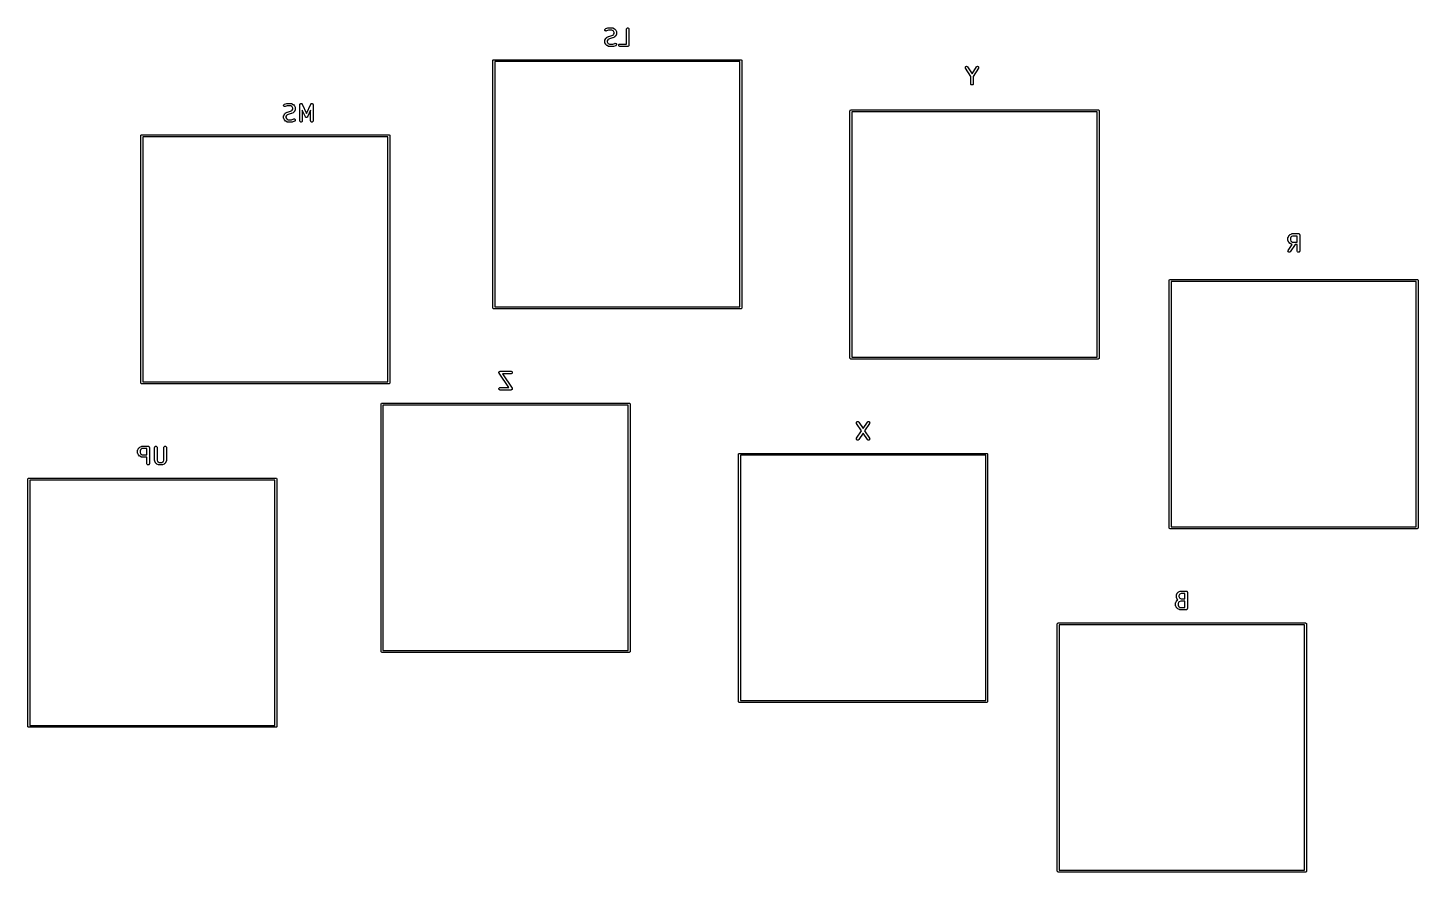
# Model space of a CAD drawing. Extents: x 53 to 260, y -149 to -35.
# Drawn here: x 159.7 to 245.2, y -87 to -35.1 of the extents above; entities that cross this region are included whole.
import ezdxf

# ---------------------------------------------------------------- set-up
doc = ezdxf.new("R2010")
doc.units = 0
doc.layers.add('BLACK', color=7, linetype='CONTINUOUS')

msp = doc.modelspace()

# ---------------------------------------------------------------- linework, layer by layer
at = {"layer": 'BLACK', "linetype": 'CONTINUOUS'}
for p, q in [((195.227185, -35.906042), (195.228626, -35.89141)), ((195.227185, -36.00128), (195.227185, -35.906042)), ((195.227774, -35.248756), (195.229849, -35.219566)), ((195.237028, -35.276519), (195.227774, -35.248756)), ((195.228626, -35.89141), (195.229657, -35.88892)), ((195.229657, -35.88892), (195.229848, -35.886233)), ((195.229848, -35.886233), (195.235103, -35.872501)), ((195.229849, -35.219566), (195.242935, -35.193393)), ((195.235103, -35.872501), (195.282722, -35.777263)), ((195.256202, -35.298626), (195.237028, -35.276519)), ((195.242935, -35.193393), (195.265042, -35.174219)), ((195.282375, -35.311712), (195.256202, -35.298626)), ((195.265042, -35.174219), (195.278468, -35.168225)), ((195.278468, -35.168225), (195.421324, -35.120606)), ((195.311565, -35.313787), (195.282375, -35.311712)), ((195.282722, -35.777263), (195.286686, -35.770963)), ((195.286686, -35.770963), (195.287444, -35.769136)), ((195.287444, -35.769136), (195.289132, -35.767079)), ((195.289132, -35.767079), (195.290554, -35.76482)), ((195.290554, -35.76482), (195.292052, -35.76352)), ((195.292052, -35.76352), (195.296771, -35.757771)), ((195.296771, -35.757771), (195.34439, -35.710152)), ((195.325902, -35.310527), (195.311565, -35.313787)), ((195.457212, -35.266757), (195.325902, -35.310527)), ((195.34439, -35.710152), (195.350139, -35.705433)), ((195.350139, -35.705433), (195.351439, -35.703935)), ((195.351439, -35.703935), (195.353698, -35.702513)), ((195.353698, -35.702513), (195.355755, -35.700825)), ((195.355755, -35.700825), (195.357582, -35.700067)), ((195.357582, -35.700067), (195.363882, -35.696103)), ((195.363882, -35.696103), (195.45912, -35.648484)), ((195.411443, -35.855231), (195.377185, -35.923747)), ((195.44185, -35.824824), (195.411443, -35.855231)), ((195.421324, -35.120606), (195.428579, -35.118956)), ((195.428579, -35.118956), (195.43041, -35.118198)), ((195.43041, -35.118198), (195.433063, -35.117936)), ((195.433063, -35.117936), (195.435661, -35.117346)), ((195.435661, -35.117346), (195.437635, -35.117486)), ((195.437635, -35.117486), (195.445042, -35.116757)), ((195.518837, -35.78633), (195.44185, -35.824824)), ((195.445042, -35.116757), (195.683137, -35.116757)), ((195.665432, -35.266757), (195.457212, -35.266757)), ((195.45912, -35.648484), (195.460189, -35.648074)), ((195.460189, -35.648074), (195.460625, -35.647752)), ((195.460625, -35.647752), (195.466761, -35.645559)), ((195.466761, -35.645559), (195.472851, -35.643229)), ((195.472851, -35.643229), (195.473391, -35.64319)), ((195.473391, -35.64319), (195.474471, -35.642805)), ((195.474471, -35.642805), (195.656961, -35.597182)), ((195.701327, -35.740708), (195.518837, -35.78633)), ((195.656961, -35.597182), (195.733948, -35.558689)), ((195.733948, -35.301015), (195.665432, -35.266757)), ((195.683137, -35.116757), (195.697769, -35.118198)), ((195.697769, -35.118198), (195.700258, -35.119229)), ((195.700258, -35.119229), (195.702946, -35.11942)), ((195.702406, -35.740322), (195.701327, -35.740708)), ((195.702946, -35.740284), (195.702406, -35.740322)), ((195.702946, -35.11942), (195.716678, -35.124675)), ((195.709027, -35.737956), (195.702946, -35.740284)), ((195.715173, -35.735761), (195.709027, -35.737956)), ((195.715608, -35.735438), (195.715173, -35.735761)), ((195.716678, -35.735029), (195.715608, -35.735438)), ((195.716678, -35.124675), (195.811916, -35.172294)), ((195.811916, -35.68741), (195.716678, -35.735029)), ((195.764355, -35.331422), (195.733948, -35.301015)), ((195.733948, -35.558689), (195.764355, -35.528282)), ((195.798613, -35.399938), (195.764355, -35.331422)), ((195.764355, -35.528282), (195.798613, -35.459766)), ((195.798613, -35.459766), (195.798613, -35.399938)), ((195.811916, -35.172294), (195.818215, -35.176258)), ((195.818215, -35.683445), (195.811916, -35.68741)), ((195.818215, -35.176258), (195.820043, -35.177016)), ((195.820043, -35.682688), (195.818215, -35.683445)), ((195.820043, -35.177016), (195.822099, -35.178704)), ((195.822099, -35.680999), (195.820043, -35.682688)), ((195.822099, -35.178704), (195.824359, -35.180126)), ((195.824359, -35.679578), (195.822099, -35.680999)), ((195.824359, -35.180126), (195.825658, -35.181624)), ((195.825658, -35.678079), (195.824359, -35.679578)), ((195.825658, -35.181624), (195.831408, -35.186343)), ((195.831408, -35.673361), (195.825658, -35.678079)), ((195.831408, -35.186343), (195.879027, -35.233962)), ((195.879027, -35.625742), (195.831408, -35.673361)), ((195.879027, -35.233962), (195.883745, -35.239711)), ((195.883745, -35.619992), (195.879027, -35.625742)), ((195.883745, -35.239711), (195.885244, -35.241011)), ((195.885244, -35.618693), (195.883745, -35.619992)), ((195.885244, -35.241011), (195.886665, -35.24327)), ((195.886665, -35.616433), (195.885244, -35.618693)), ((195.886665, -35.24327), (195.888354, -35.245327)), ((195.888354, -35.614377), (195.886665, -35.616433)), ((195.888354, -35.245327), (195.889111, -35.247154)), ((195.889111, -35.612549), (195.888354, -35.614377)), ((195.889111, -35.247154), (195.893076, -35.253454)), ((195.893076, -35.60625), (195.889111, -35.612549)), ((195.893076, -35.253454), (195.940695, -35.348692)), ((195.940695, -35.511012), (195.893076, -35.60625)), ((195.940695, -35.348692), (195.94595, -35.362423)), ((195.94595, -35.497281), (195.940695, -35.511012)), ((195.94595, -35.362423), (195.946141, -35.365112)), ((195.946141, -35.494591), (195.94595, -35.497281)), ((195.946141, -35.365112), (195.947172, -35.367601)), ((195.947172, -35.492103), (195.946141, -35.494591)), ((195.947172, -35.367601), (195.948613, -35.382233)), ((195.948613, -35.477471), (195.947172, -35.492103)), ((195.948613, -35.382233), (195.948613, -35.477471)), ((196.560518, -35.191757), (196.561959, -35.177125)), ((196.560518, -36.116757), (196.560518, -35.191757)), ((196.561959, -35.177125), (196.573158, -35.150089)), ((196.573158, -35.150089), (196.59385, -35.129397)), ((196.59385, -35.129397), (196.620886, -35.118198)), ((196.620886, -35.118198), (196.65015, -35.118198)), ((196.65015, -35.118198), (196.677186, -35.129397)), ((196.677186, -35.129397), (196.697878, -35.150089)), ((196.697878, -35.150089), (196.709077, -35.177125)), ((196.709077, -35.177125), (196.710518, -35.191757)), ((196.710518, -35.191757), (196.710518, -36.191757)), ((195.228626, -36.015912), (195.227185, -36.00128)), ((195.229657, -36.018401), (195.228626, -36.015912)), ((195.229848, -36.021089), (195.229657, -36.018401)), ((195.235103, -36.034821), (195.229848, -36.021089)), ((195.282722, -36.130059), (195.235103, -36.034821)), ((195.286685, -36.136355), (195.282722, -36.130059)), ((195.287443, -36.138185), (195.286685, -36.136355)), ((195.289132, -36.140243), (195.287443, -36.138185)), ((195.290554, -36.142502), (195.289132, -36.140243)), ((195.292052, -36.143801), (195.290554, -36.142502)), ((195.29677, -36.14955), (195.292052, -36.143801)), ((195.344389, -36.19717), (195.29677, -36.14955)), ((195.350138, -36.201888), (195.344389, -36.19717)), ((195.351439, -36.203388), (195.350138, -36.201888)), ((195.353698, -36.20481), (195.351439, -36.203388)), ((195.355755, -36.206498), (195.353698, -36.20481)), ((195.357582, -36.207255), (195.355755, -36.206498)), ((195.363882, -36.21122), (195.357582, -36.207255)), ((195.45912, -36.258839), (195.363882, -36.21122)), ((195.377185, -35.923747), (195.377185, -35.983575)), ((195.377185, -35.983575), (195.411443, -36.052091)), ((195.411443, -36.052091), (195.44185, -36.082499)), ((195.44185, -36.082499), (195.510366, -36.116757)), ((195.472851, -36.264094), (195.45912, -36.258839)), ((195.47554, -36.264285), (195.472851, -36.264094)), ((195.478029, -36.265316), (195.47554, -36.264285)), ((195.492661, -36.266757), (195.478029, -36.265316)), ((195.730756, -36.266757), (195.492661, -36.266757)), ((195.510366, -36.116757), (195.718586, -36.116757)), ((195.718586, -36.116757), (195.849895, -36.072987)), ((195.738161, -36.266027), (195.730756, -36.266757)), ((195.740136, -36.266168), (195.738161, -36.266027)), ((195.742733, -36.265577), (195.740136, -36.266168)), ((195.745388, -36.265316), (195.742733, -36.265577)), ((195.747219, -36.264557), (195.745388, -36.265316)), ((195.754473, -36.262908), (195.747219, -36.264557)), ((195.89733, -36.215289), (195.754473, -36.262908)), ((195.849895, -36.072987), (195.864232, -36.069727)), ((195.864232, -36.069727), (195.893422, -36.071802)), ((195.893422, -36.071802), (195.919596, -36.084888)), ((195.910755, -36.209295), (195.89733, -36.215289)), ((195.932862, -36.190121), (195.910755, -36.209295)), ((195.919596, -36.084888), (195.93877, -36.106996)), ((195.945949, -36.163948), (195.932862, -36.190121)), ((195.93877, -36.106996), (195.948024, -36.134758)), ((195.948024, -36.134758), (195.945949, -36.163948)), ((196.085769, -36.177125), (196.096968, -36.150089)), ((196.085769, -36.206389), (196.085769, -36.177125)), ((196.096968, -36.233425), (196.085769, -36.206389)), ((196.096968, -36.150089), (196.11766, -36.129397)), ((196.11766, -36.254117), (196.096968, -36.233425)), ((196.11766, -36.129397), (196.144696, -36.118198)), ((196.144696, -36.265316), (196.11766, -36.254117)), ((196.144696, -36.118198), (196.159328, -36.116757)), ((196.159328, -36.266757), (196.144696, -36.265316)), ((196.159328, -36.116757), (196.560518, -36.116757)), ((196.635518, -36.266757), (196.159328, -36.266757)), ((196.65015, -36.265316), (196.635518, -36.266757)), ((196.677186, -36.254117), (196.65015, -36.265316)), ((196.697878, -36.233425), (196.677186, -36.254117)), ((196.709077, -36.206389), (196.697878, -36.233425)), ((196.710518, -36.191757), (196.709077, -36.206389)), ((188.332662, -37.136938), (188.337229, -37.113977)), ((188.332662, -52.336938), (188.332662, -37.136938)), ((188.337229, -37.113977), (188.369701, -37.081505)), ((188.369701, -37.081505), (188.392662, -37.076938)), ((188.392662, -37.076938), (203.592662, -37.076938)), ((188.452662, -37.196938), (188.452662, -52.276938)), ((203.532662, -37.196938), (188.452662, -37.196938)), ((203.532662, -52.276938), (203.532662, -37.196938)), ((203.592662, -37.076938), (203.615623, -37.081505)), ((203.615623, -37.081505), (203.648095, -37.113977)), ((203.648095, -37.113977), (203.652662, -37.136938)), ((203.652662, -37.136938), (203.652662, -52.336938)), ((217.396685, -37.553145), (217.403033, -37.524579)), ((217.401752, -37.581967), (217.396685, -37.553145)), ((217.408391, -37.595085), (217.401752, -37.581967)), ((217.403033, -37.524579), (217.41983, -37.500616)), ((217.729999, -38.100469), (217.408391, -37.595085)), ((217.41983, -37.500616), (217.444518, -37.484905)), ((217.444518, -37.484905), (217.47334, -37.479838)), ((217.47334, -37.479838), (217.501906, -37.486186)), ((217.501906, -37.486186), (217.525869, -37.502983)), ((217.525869, -37.502983), (217.534941, -37.514553)), ((217.534941, -37.514553), (217.804998, -37.93893)), ((217.804998, -37.93893), (218.075057, -37.514553)), ((218.201607, -37.595084), (217.879999, -38.100468)), ((218.075057, -37.514553), (218.084129, -37.502982)), ((218.084129, -37.502982), (218.108092, -37.486186)), ((218.108092, -37.486186), (218.136658, -37.479838)), ((218.136658, -37.479838), (218.16548, -37.484904)), ((218.16548, -37.484904), (218.190169, -37.500615)), ((218.190169, -37.500615), (218.206965, -37.524579)), ((218.208247, -37.581966), (218.201607, -37.595084)), ((218.206965, -37.524579), (218.213313, -37.553145)), ((218.213313, -37.553145), (218.208247, -37.581966)), ((217.729999, -38.554819), (217.729999, -38.100469)), ((217.879999, -38.100468), (217.879999, -38.554819)), ((217.73144, -38.569451), (217.729999, -38.554819)), ((217.742639, -38.596487), (217.73144, -38.569451)), ((217.763331, -38.617179), (217.742639, -38.596487)), ((217.790367, -38.628378), (217.763331, -38.617179)), ((217.819631, -38.628378), (217.790367, -38.628378)), ((217.846667, -38.617179), (217.819631, -38.628378)), ((217.867359, -38.596487), (217.846667, -38.617179)), ((217.878558, -38.569451), (217.867359, -38.596487)), ((217.879999, -38.554819), (217.878558, -38.569451)), ((175.471446, -39.897818), (175.473521, -39.868628)), ((175.4807, -39.925581), (175.471446, -39.897818)), ((175.473521, -39.868628), (175.486607, -39.842455)), ((175.499874, -39.947688), (175.4807, -39.925581)), ((175.486607, -39.842455), (175.508714, -39.823281)), ((175.526047, -39.960774), (175.499874, -39.947688)), ((175.508714, -39.823281), (175.52214, -39.817287)), ((175.52214, -39.817287), (175.664996, -39.769668)), ((175.555237, -39.962849), (175.526047, -39.960774)), ((175.569574, -39.959589), (175.555237, -39.962849)), ((175.700884, -39.915819), (175.569574, -39.959589)), ((175.664996, -39.769668), (175.672251, -39.768018)), ((175.672251, -39.768018), (175.674082, -39.76726)), ((175.674082, -39.76726), (175.676735, -39.766998)), ((175.676735, -39.766998), (175.679333, -39.766408)), ((175.679333, -39.766408), (175.681307, -39.766548)), ((175.681307, -39.766548), (175.688714, -39.765819)), ((175.688714, -39.765819), (175.926809, -39.765819)), ((175.909104, -39.915819), (175.700884, -39.915819)), ((175.97762, -39.950077), (175.909104, -39.915819)), ((175.926809, -39.765819), (175.941441, -39.76726)), ((175.941441, -39.76726), (175.94393, -39.768291)), ((175.94393, -39.768291), (175.946618, -39.768482)), ((175.946618, -39.768482), (175.96035, -39.773737)), ((175.96035, -39.773737), (176.055588, -39.821356)), ((176.008027, -39.980484), (175.97762, -39.950077)), ((175.97762, -40.207751), (176.008027, -40.177344)), ((176.042285, -40.049), (176.008027, -39.980484)), ((176.008027, -40.177344), (176.042285, -40.108828)), ((176.042285, -40.108828), (176.042285, -40.049)), ((176.055588, -39.821356), (176.061887, -39.82532)), ((176.061887, -39.82532), (176.063715, -39.826078)), ((176.063715, -39.826078), (176.065771, -39.827766)), ((176.065771, -39.827766), (176.068031, -39.829188)), ((176.068031, -39.829188), (176.06933, -39.830686)), ((176.06933, -39.830686), (176.07508, -39.835405)), ((176.07508, -39.835405), (176.122699, -39.883024)), ((176.122699, -39.883024), (176.127417, -39.888773)), ((176.127417, -39.888773), (176.128916, -39.890073)), ((176.128916, -39.890073), (176.130337, -39.892332)), ((176.130337, -39.892332), (176.132026, -39.894389)), ((176.132026, -39.894389), (176.132783, -39.896216)), ((176.132783, -39.896216), (176.136748, -39.902516)), ((176.136748, -39.902516), (176.184367, -39.997754)), ((176.184367, -40.160074), (176.136748, -40.255312)), ((176.184367, -39.997754), (176.189622, -40.011485)), ((176.189622, -40.146343), (176.184367, -40.160074)), ((176.189622, -40.011485), (176.189813, -40.014174)), ((176.189813, -40.143653), (176.189622, -40.146343)), ((176.189813, -40.014174), (176.190844, -40.016663)), ((176.190844, -40.141165), (176.189813, -40.143653)), ((176.190844, -40.016663), (176.192285, -40.031295)), ((176.192285, -40.126533), (176.190844, -40.141165)), ((176.192285, -40.031295), (176.192285, -40.126533)), ((176.470857, -39.840819), (176.471804, -39.831197)), ((176.470857, -40.840819), (176.470857, -39.840819)), ((176.471727, -39.829431), (176.472071, -39.828482)), ((176.471804, -39.831197), (176.471727, -39.829431)), ((176.472071, -39.828482), (176.472298, -39.826187)), ((176.472298, -39.826187), (176.477279, -39.81416)), ((176.477279, -39.81416), (176.481727, -39.80193)), ((176.481727, -39.80193), (176.482856, -39.800696)), ((176.482856, -39.800696), (176.483497, -39.799151)), ((176.483497, -39.799151), (176.492702, -39.789945)), ((176.492702, -39.789945), (176.501491, -39.780349)), ((176.501491, -39.780349), (176.503006, -39.779641)), ((176.503006, -39.779641), (176.504189, -39.778459)), ((176.504189, -39.778459), (176.51621, -39.773479)), ((176.51621, -39.773479), (176.528009, -39.767973)), ((176.528009, -39.767973), (176.52968, -39.767899)), ((176.52968, -39.767899), (176.531225, -39.76726)), ((176.531225, -39.76726), (176.544244, -39.76726)), ((176.544244, -39.76726), (176.557245, -39.766689)), ((176.557245, -39.766689), (176.558815, -39.76726)), ((176.558815, -39.76726), (176.560489, -39.76726)), ((176.560489, -39.76726), (176.572515, -39.772241)), ((176.572515, -39.772241), (176.584746, -39.776689)), ((176.584746, -39.776689), (176.585979, -39.777818)), ((176.585979, -39.777818), (176.587525, -39.778459)), ((176.587525, -39.778459), (176.59673, -39.787664)), ((176.59673, -39.787664), (176.606327, -39.796453)), ((176.606327, -39.796453), (176.607501, -39.798435)), ((176.607501, -39.798435), (176.608217, -39.799151)), ((176.608217, -39.799151), (176.608895, -39.800787)), ((176.608895, -39.800787), (176.613821, -39.809103)), ((176.613821, -39.809103), (176.879189, -40.37775)), ((176.811226, -40.586821), (176.620857, -40.178886)), ((176.620857, -40.178886), (176.620857, -40.840819)), ((176.879189, -40.37775), (177.144559, -39.809102)), ((177.137523, -40.178886), (176.947154, -40.58682)), ((177.137523, -40.840819), (177.137523, -40.178886)), ((177.144559, -39.809102), (177.149486, -39.800784)), ((177.149486, -39.800784), (177.150163, -39.799151)), ((177.150163, -39.799151), (177.150877, -39.798436)), ((177.150877, -39.798436), (177.152053, -39.796452)), ((177.152053, -39.796452), (177.161656, -39.787657)), ((177.161656, -39.787657), (177.170855, -39.778459)), ((177.170855, -39.778459), (177.1724, -39.777819)), ((177.1724, -39.777819), (177.173634, -39.776689)), ((177.173634, -39.776689), (177.185872, -39.772238)), ((177.185872, -39.772238), (177.197891, -39.76726)), ((177.197891, -39.76726), (177.199562, -39.76726)), ((177.199562, -39.76726), (177.201135, -39.766688)), ((177.201135, -39.766688), (177.214149, -39.76726)), ((177.214149, -39.76726), (177.227155, -39.76726)), ((177.227155, -39.76726), (177.228698, -39.767899)), ((177.228698, -39.767899), (177.230371, -39.767973)), ((177.230371, -39.767973), (177.242178, -39.773482)), ((177.242178, -39.773482), (177.254191, -39.778459)), ((177.254191, -39.778459), (177.255372, -39.77964)), ((177.255372, -39.77964), (177.256889, -39.780348)), ((177.256889, -39.780348), (177.265683, -39.789951)), ((177.265683, -39.789951), (177.274883, -39.799151)), ((177.274883, -39.799151), (177.275523, -39.800696)), ((177.275523, -39.800696), (177.276653, -39.80193)), ((177.276653, -39.80193), (177.2811, -39.81416)), ((177.2811, -39.81416), (177.286082, -39.826187)), ((177.286082, -39.826187), (177.286308, -39.828482)), ((177.286308, -39.828482), (177.286653, -39.829431)), ((177.286653, -39.829431), (177.286575, -39.831197)), ((177.286575, -39.831197), (177.287523, -39.840819)), ((177.287523, -39.840819), (177.287523, -40.840819)), ((210.30555, -40.195903), (210.338022, -40.163431)), ((210.338022, -40.163431), (210.360983, -40.158864)), ((210.360983, -40.158864), (225.560983, -40.158864)), ((225.560983, -40.158864), (225.583944, -40.163431)), ((225.583944, -40.163431), (225.616416, -40.195903)), ((175.470857, -40.555104), (175.472298, -40.540472)), ((175.470857, -40.650342), (175.470857, -40.555104)), ((175.472298, -40.664974), (175.470857, -40.650342)), ((175.472298, -40.540472), (175.473329, -40.537982)), ((175.473329, -40.667463), (175.472298, -40.664974)), ((175.473329, -40.537982), (175.47352, -40.535295)), ((175.47352, -40.670151), (175.473329, -40.667463)), ((175.47352, -40.535295), (175.478775, -40.521563)), ((175.478775, -40.683883), (175.47352, -40.670151)), ((175.478775, -40.521563), (175.526394, -40.426325)), ((175.526394, -40.779121), (175.478775, -40.683883)), ((175.526394, -40.426325), (175.530358, -40.420025)), ((175.530357, -40.785417), (175.526394, -40.779121)), ((175.531115, -40.787247), (175.530357, -40.785417)), ((175.530358, -40.420025), (175.531116, -40.418198)), ((175.532804, -40.789305), (175.531115, -40.787247)), ((175.531116, -40.418198), (175.532804, -40.416141)), ((175.532804, -40.416141), (175.534226, -40.413882)), ((175.534226, -40.791564), (175.532804, -40.789305)), ((175.534226, -40.413882), (175.535724, -40.412582)), ((175.535724, -40.792863), (175.534226, -40.791564)), ((175.535724, -40.412582), (175.540443, -40.406833)), ((175.540442, -40.798612), (175.535724, -40.792863)), ((175.588061, -40.846232), (175.540442, -40.798612)), ((175.540443, -40.406833), (175.588062, -40.359214)), ((175.59381, -40.85095), (175.588061, -40.846232)), ((175.588062, -40.359214), (175.593811, -40.354495)), ((175.595111, -40.85245), (175.59381, -40.85095)), ((175.593811, -40.354495), (175.595111, -40.352997)), ((175.595111, -40.352997), (175.59737, -40.351575)), ((175.59737, -40.853872), (175.595111, -40.85245)), ((175.59737, -40.351575), (175.599427, -40.349887)), ((175.599427, -40.85556), (175.59737, -40.853872)), ((175.599427, -40.349887), (175.601254, -40.349129)), ((175.601254, -40.856317), (175.599427, -40.85556)), ((175.601254, -40.349129), (175.607554, -40.345165)), ((175.607554, -40.860282), (175.601254, -40.856317)), ((175.607554, -40.345165), (175.702792, -40.297546)), ((175.702792, -40.907901), (175.607554, -40.860282)), ((175.655115, -40.504293), (175.620857, -40.572809)), ((175.620857, -40.572809), (175.620857, -40.632637)), ((175.620857, -40.632637), (175.655115, -40.701153)), ((175.685522, -40.473886), (175.655115, -40.504293)), ((175.655115, -40.701153), (175.685522, -40.731561)), ((175.762509, -40.435392), (175.685522, -40.473886)), ((175.685522, -40.731561), (175.754038, -40.765819)), ((175.702792, -40.297546), (175.703861, -40.297136)), ((175.716523, -40.913156), (175.702792, -40.907901)), ((175.703861, -40.297136), (175.704297, -40.296814)), ((175.704297, -40.296814), (175.710433, -40.294621)), ((175.710433, -40.294621), (175.716523, -40.292291)), ((175.716523, -40.292291), (175.717063, -40.292252)), ((175.719212, -40.913347), (175.716523, -40.913156)), ((175.717063, -40.292252), (175.718143, -40.291867)), ((175.718143, -40.291867), (175.900633, -40.246244)), ((175.721701, -40.914378), (175.719212, -40.913347)), ((175.736333, -40.915819), (175.721701, -40.914378)), ((175.974428, -40.915819), (175.736333, -40.915819)), ((175.754038, -40.765819), (175.962258, -40.765819)), ((175.944999, -40.38977), (175.762509, -40.435392)), ((175.900633, -40.246244), (175.97762, -40.207751)), ((175.946078, -40.389384), (175.944999, -40.38977)), ((175.946618, -40.389346), (175.946078, -40.389384)), ((175.952699, -40.387018), (175.946618, -40.389346)), ((175.958845, -40.384823), (175.952699, -40.387018)), ((175.95928, -40.3845), (175.958845, -40.384823)), ((175.96035, -40.384091), (175.95928, -40.3845)), ((176.055588, -40.336472), (175.96035, -40.384091)), ((175.962258, -40.765819), (176.093567, -40.722049)), ((175.981833, -40.915089), (175.974428, -40.915819)), ((175.983808, -40.91523), (175.981833, -40.915089)), ((175.986405, -40.914639), (175.983808, -40.91523)), ((175.98906, -40.914378), (175.986405, -40.914639)), ((175.990891, -40.913619), (175.98906, -40.914378)), ((175.998145, -40.91197), (175.990891, -40.913619)), ((176.141002, -40.864351), (175.998145, -40.91197)), ((176.061887, -40.332507), (176.055588, -40.336472)), ((176.063715, -40.33175), (176.061887, -40.332507)), ((176.065771, -40.330061), (176.063715, -40.33175)), ((176.068031, -40.32864), (176.065771, -40.330061)), ((176.06933, -40.327141), (176.068031, -40.32864)), ((176.07508, -40.322423), (176.06933, -40.327141)), ((176.122699, -40.274804), (176.07508, -40.322423)), ((176.093567, -40.722049), (176.107904, -40.718789)), ((176.107904, -40.718789), (176.137094, -40.720864)), ((176.127417, -40.269054), (176.122699, -40.274804)), ((176.128916, -40.267755), (176.127417, -40.269054)), ((176.130337, -40.265495), (176.128916, -40.267755)), ((176.132026, -40.263439), (176.130337, -40.265495)), ((176.132783, -40.261611), (176.132026, -40.263439)), ((176.136748, -40.255312), (176.132783, -40.261611)), ((176.137094, -40.720864), (176.163268, -40.73395)), ((176.154427, -40.858357), (176.141002, -40.864351)), ((176.176534, -40.839183), (176.154427, -40.858357)), ((176.163268, -40.73395), (176.182442, -40.756058)), ((176.189621, -40.81301), (176.176534, -40.839183)), ((176.182442, -40.756058), (176.191696, -40.78382)), ((176.191696, -40.78382), (176.189621, -40.81301)), ((176.472298, -40.855451), (176.470857, -40.840819)), ((176.483497, -40.882487), (176.472298, -40.855451)), ((176.504189, -40.903179), (176.483497, -40.882487)), ((176.531225, -40.914378), (176.504189, -40.903179)), ((176.560489, -40.914378), (176.531225, -40.914378)), ((176.587525, -40.903179), (176.560489, -40.914378)), ((176.608217, -40.882487), (176.587525, -40.903179)), ((176.619416, -40.855451), (176.608217, -40.882487)), ((176.620857, -40.840819), (176.619416, -40.855451)), ((176.8144, -40.59218), (176.811226, -40.586821)), ((176.81506, -40.593993), (176.8144, -40.59218)), ((176.816234, -40.595275), (176.81506, -40.593993)), ((176.81872, -40.599471), (176.816234, -40.595275)), ((176.827129, -40.607171), (176.81872, -40.599471)), ((176.834824, -40.615574), (176.827129, -40.607171)), ((176.837842, -40.616982), (176.834824, -40.615574)), ((176.840301, -40.619234), (176.837842, -40.616982)), ((176.851013, -40.623129), (176.840301, -40.619234)), ((176.861342, -40.62795), (176.851013, -40.623129)), ((176.86467, -40.628096), (176.861342, -40.62795)), ((176.867802, -40.629235), (176.86467, -40.628096)), ((176.879196, -40.628734), (176.867802, -40.629235)), ((176.890578, -40.629234), (176.879196, -40.628734)), ((176.893706, -40.628096), (176.890578, -40.629234)), ((176.897038, -40.62795), (176.893706, -40.628096)), ((176.907373, -40.623126), (176.897038, -40.62795)), ((176.918079, -40.619234), (176.907373, -40.623126)), ((176.920534, -40.616984), (176.918079, -40.619234)), ((176.923556, -40.615575), (176.920534, -40.616984)), ((176.931257, -40.607164), (176.923556, -40.615575)), ((176.93966, -40.59947), (176.931257, -40.607164)), ((176.942143, -40.595277), (176.93966, -40.59947)), ((176.94332, -40.593993), (176.942143, -40.595277)), ((176.94398, -40.592177), (176.94332, -40.593993)), ((176.947154, -40.58682), (176.94398, -40.592177)), ((177.138964, -40.855451), (177.137523, -40.840819)), ((177.150163, -40.882487), (177.138964, -40.855451)), ((177.170855, -40.903179), (177.150163, -40.882487)), ((177.197891, -40.914378), (177.170855, -40.903179)), ((177.227155, -40.914378), (177.197891, -40.914378)), ((177.254191, -40.903179), (177.227155, -40.914378)), ((177.274883, -40.882487), (177.254191, -40.903179)), ((177.286082, -40.855451), (177.274883, -40.882487)), ((177.287523, -40.840819), (177.286082, -40.855451)), ((210.300983, -40.218864), (210.30555, -40.195903)), ((210.300983, -55.418864), (210.300983, -40.218864)), ((210.420983, -40.278864), (210.420983, -55.358864)), ((225.500983, -40.278864), (210.420983, -40.278864)), ((225.500983, -55.358864), (225.500983, -40.278864)), ((225.616416, -40.195903), (225.620983, -40.218864)), ((225.620983, -40.218864), (225.620983, -55.418864)), ((166.69201, -41.74818), (166.696577, -41.725219)), ((166.69201, -56.94818), (166.69201, -41.74818)), ((166.696577, -41.725219), (166.729049, -41.692747)), ((166.729049, -41.692747), (166.75201, -41.68818)), ((166.75201, -41.68818), (181.95201, -41.68818)), ((166.81201, -41.80818), (166.81201, -56.88818)), ((181.89201, -41.80818), (166.81201, -41.80818)), ((181.89201, -56.88818), (181.89201, -41.80818)), ((181.95201, -41.68818), (181.974971, -41.692747)), ((181.974971, -41.692747), (182.007443, -41.725219)), ((182.007443, -41.725219), (182.01201, -41.74818)), ((182.01201, -41.74818), (182.01201, -56.94818)), ((237.302062, -47.884024), (237.349681, -47.836405)), ((237.349681, -47.836405), (237.35543, -47.831686)), ((237.35543, -47.831686), (237.35673, -47.830188)), ((237.35673, -47.830188), (237.358989, -47.828766)), ((237.358989, -47.828766), (237.361046, -47.827078)), ((237.361046, -47.827078), (237.362873, -47.82632)), ((237.362873, -47.82632), (237.369173, -47.822356)), ((237.369173, -47.822356), (237.464411, -47.774737)), ((237.464411, -47.774737), (237.478142, -47.769482)), ((237.478142, -47.769482), (237.480831, -47.76929)), ((237.480831, -47.76929), (237.48332, -47.76826)), ((237.48332, -47.76826), (237.497952, -47.766819)), ((237.497952, -47.766819), (237.878904, -47.766819)), ((237.878904, -47.766819), (237.893536, -47.76826)), ((237.893536, -47.76826), (237.920572, -47.779459)), ((237.920572, -47.779459), (237.941264, -47.800151)), ((237.941264, -47.800151), (237.952463, -47.827187)), ((237.952463, -47.827187), (237.953904, -47.841819)), ((237.953904, -47.841819), (237.953904, -48.841819)), ((237.232476, -48.032295), (237.233917, -48.017663)), ((237.232476, -48.175152), (237.232476, -48.032295)), ((237.233917, -48.189784), (237.232476, -48.175152)), ((237.233917, -48.017663), (237.234948, -48.015173)), ((237.234948, -48.192273), (237.233917, -48.189784)), ((237.234948, -48.015173), (237.235139, -48.012486)), ((237.235139, -48.194961), (237.234948, -48.192273)), ((237.235139, -48.012486), (237.240394, -47.998754)), ((237.240394, -48.208693), (237.235139, -48.194961)), ((237.240394, -47.998754), (237.288013, -47.903516)), ((237.288013, -48.303931), (237.240394, -48.208693)), ((237.246034, -48.798809), (237.496837, -48.440518)), ((237.288013, -47.903516), (237.291977, -47.897216)), ((237.291977, -48.31023), (237.288013, -48.303931)), ((237.291977, -47.897216), (237.292735, -47.895389)), ((237.292735, -48.312058), (237.291977, -48.31023)), ((237.292735, -47.895389), (237.294423, -47.893332)), ((237.294423, -48.314114), (237.292735, -48.312058)), ((237.294423, -47.893332), (237.295845, -47.891073)), ((237.295845, -48.316374), (237.294423, -48.314114)), ((237.295845, -47.891073), (237.297343, -47.889773)), ((237.297343, -48.317673), (237.295845, -48.316374)), ((237.297343, -47.889773), (237.302062, -47.884024)), ((237.302062, -48.323423), (237.297343, -48.317673)), ((237.349681, -48.371042), (237.302062, -48.323423)), ((237.35543, -48.37576), (237.349681, -48.371042)), ((237.35673, -48.377259), (237.35543, -48.37576)), ((237.358989, -48.37868), (237.35673, -48.377259)), ((237.361046, -48.380369), (237.358989, -48.37868)), ((237.362873, -48.381126), (237.361046, -48.380369)), ((237.369173, -48.385091), (237.362873, -48.381126)), ((237.679858, -48.440628), (237.368918, -48.884829)), ((237.464411, -48.43271), (237.369173, -48.385091)), ((237.416734, -47.981484), (237.382476, -48.05)), ((237.382476, -48.05), (237.382476, -48.157447)), ((237.382476, -48.157447), (237.416734, -48.225963)), ((237.447141, -47.951077), (237.416734, -47.981484)), ((237.416734, -48.225963), (237.447141, -48.25637)), ((237.515657, -47.916819), (237.447141, -47.951077)), ((237.447141, -48.25637), (237.515657, -48.290628)), ((237.478142, -48.437965), (237.464411, -48.43271)), ((237.480831, -48.438156), (237.478142, -48.437965)), ((237.48332, -48.439187), (237.480831, -48.438156)), ((237.496837, -48.440518), (237.48332, -48.439187)), ((237.803904, -47.916819), (237.515657, -47.916819)), ((237.515657, -48.290628), (237.803904, -48.290628)), ((237.803904, -48.440628), (237.679858, -48.440628)), ((237.803904, -48.290628), (237.803904, -47.916819)), ((237.803904, -48.841819), (237.803904, -48.440628)), ((237.232494, -48.840194), (237.238823, -48.811623)), ((237.237579, -48.869011), (237.232494, -48.840194)), ((237.253306, -48.89369), (237.237579, -48.869011)), ((237.238823, -48.811623), (237.246034, -48.798809)), ((237.27728, -48.910472), (237.253306, -48.89369)), ((237.305851, -48.916801), (237.27728, -48.910472)), ((237.334668, -48.911716), (237.305851, -48.916801)), ((237.359347, -48.895989), (237.334668, -48.911716)), ((237.368918, -48.884829), (237.359347, -48.895989)), ((237.805345, -48.856451), (237.803904, -48.841819)), ((237.816544, -48.883487), (237.805345, -48.856451)), ((237.837236, -48.904179), (237.816544, -48.883487)), ((237.864272, -48.915378), (237.837236, -48.904179)), ((237.893536, -48.915378), (237.864272, -48.915378)), ((237.920572, -48.904179), (237.893536, -48.915378)), ((237.941264, -48.883487), (237.920572, -48.904179)), ((237.952463, -48.856451), (237.941264, -48.883487)), ((237.953904, -48.841819), (237.952463, -48.856451)), ((229.921333, -50.647485), (229.9259, -50.624524)), ((229.921333, -65.847485), (229.921333, -50.647485)), ((229.9259, -50.624524), (229.958372, -50.592052)), ((229.958372, -50.592052), (229.981333, -50.587485)), ((229.981333, -50.587485), (245.181333, -50.587485)), ((230.041333, -50.707485), (230.041333, -65.787485)), ((245.121333, -50.707485), (230.041333, -50.707485)), ((245.121333, -65.787485), (245.121333, -50.707485)), ((245.181333, -50.587485), (245.204294, -50.592052)), ((245.204294, -50.592052), (245.236766, -50.624524)), ((245.236766, -50.624524), (245.241333, -50.647485)), ((245.241333, -50.647485), (245.241333, -65.847485)), ((188.337229, -52.359899), (188.332662, -52.336938)), ((188.369701, -52.392371), (188.337229, -52.359899)), ((188.392662, -52.396938), (188.369701, -52.392371)), ((203.592662, -52.396938), (188.392662, -52.396938)), ((188.452662, -52.276938), (203.532662, -52.276938)), ((203.615623, -52.392371), (203.592662, -52.396938)), ((203.648095, -52.359899), (203.615623, -52.392371)), ((203.652662, -52.336938), (203.648095, -52.359899)), ((210.30555, -55.441825), (210.300983, -55.418864)), ((210.338022, -55.474297), (210.30555, -55.441825)), ((210.360983, -55.478864), (210.338022, -55.474297)), ((225.560983, -55.478864), (210.360983, -55.478864)), ((210.420983, -55.358864), (225.500983, -55.358864)), ((225.583944, -55.474297), (225.560983, -55.478864)), ((225.616416, -55.441825), (225.583944, -55.474297)), ((225.620983, -55.418864), (225.616416, -55.441825)), ((188.716867, -56.306265), (188.718308, -56.29906)), ((188.718308, -56.313549), (188.716867, -56.306265)), ((188.718308, -56.291712), (188.721149, -56.284851)), ((188.718308, -56.29906), (188.718308, -56.291712)), ((188.718308, -56.320976), (188.718308, -56.313549)), ((188.72112, -56.327764), (188.718308, -56.320976)), ((188.722546, -56.334973), (188.72112, -56.327764)), ((188.721149, -56.284851), (188.722606, -56.277571)), ((188.729463, -56.347946), (188.722546, -56.334973)), ((188.722606, -56.277571), (188.726694, -56.271465)), ((188.726694, -56.271465), (188.729507, -56.264676)), ((189.318394, -57.231344), (188.729463, -56.347946)), ((188.729507, -56.264676), (188.734757, -56.259425)), ((188.734757, -56.259425), (188.738889, -56.253256)), ((188.738889, -56.253256), (188.745003, -56.249179)), ((188.745003, -56.249179), (188.750199, -56.243984)), ((188.750199, -56.243984), (188.757059, -56.241142)), ((188.757059, -56.241142), (188.763238, -56.237023)), ((188.763238, -56.237023), (188.770446, -56.235597)), ((188.770446, -56.235597), (188.777235, -56.232785)), ((188.777235, -56.232785), (188.791867, -56.231344)), ((188.791867, -56.231344), (189.458533, -56.231344)), ((189.458533, -56.381344), (188.932006, -56.381344)), ((188.932006, -56.381344), (189.520937, -57.264741)), ((189.458533, -56.231344), (189.473165, -56.232785)), ((189.473165, -56.379903), (189.458533, -56.381344)), ((189.473165, -56.232785), (189.500201, -56.243984)), ((189.500201, -56.368704), (189.473165, -56.379903)), ((189.500201, -56.243984), (189.520893, -56.264676)), ((189.520893, -56.348012), (189.500201, -56.368704)), ((189.520893, -56.264676), (189.532092, -56.291712)), ((189.532092, -56.320976), (189.520893, -56.348012)), ((189.532092, -56.291712), (189.532092, -56.320976)), ((166.696577, -56.971141), (166.69201, -56.94818)), ((166.729049, -57.003613), (166.696577, -56.971141)), ((166.75201, -57.00818), (166.729049, -57.003613)), ((181.95201, -57.00818), (166.75201, -57.00818)), ((166.81201, -56.88818), (181.89201, -56.88818)), ((181.974971, -57.003613), (181.95201, -57.00818)), ((182.007443, -56.971141), (181.974971, -57.003613)), ((182.01201, -56.94818), (182.007443, -56.971141)), ((188.718308, -57.291712), (188.729507, -57.264676)), ((188.729507, -57.264676), (188.750199, -57.243984)), ((188.750199, -57.243984), (188.777235, -57.232785)), ((188.777235, -57.232785), (188.791867, -57.231344)), ((188.791867, -57.231344), (189.318394, -57.231344)), ((189.520937, -57.264741), (189.527854, -57.277715)), ((189.527854, -57.277715), (189.529279, -57.284923)), ((188.718308, -57.320976), (188.718308, -57.291712)), ((188.729507, -57.348012), (188.718308, -57.320976)), ((188.750199, -57.368704), (188.729507, -57.348012)), ((188.777235, -57.379903), (188.750199, -57.368704)), ((188.791867, -57.381344), (188.777235, -57.379903)), ((189.458454, -57.381344), (188.791867, -57.381344)), ((189.458533, -57.381344), (189.458454, -57.381344)), ((189.473165, -57.379903), (189.458533, -57.381344)), ((189.479953, -57.37709), (189.473165, -57.379903)), ((189.487162, -57.375665), (189.479953, -57.37709)), ((189.49334, -57.371545), (189.487162, -57.375665)), ((189.500201, -57.368704), (189.49334, -57.371545)), ((189.505396, -57.363508), (189.500201, -57.368704)), ((189.511511, -57.359432), (189.505396, -57.363508)), ((189.515642, -57.353262), (189.511511, -57.359432)), ((189.520893, -57.348012), (189.515642, -57.353262)), ((189.523705, -57.341222), (189.520893, -57.348012)), ((189.527794, -57.335117), (189.523705, -57.341222)), ((189.52925, -57.327836), (189.527794, -57.335117)), ((189.532092, -57.320976), (189.52925, -57.327836)), ((189.529279, -57.284923), (189.532092, -57.291712)), ((189.532092, -57.291712), (189.532092, -57.299138)), ((189.532092, -57.299138), (189.533533, -57.306423)), ((189.533533, -57.306423), (189.532092, -57.313627)), ((189.532092, -57.313627), (189.532092, -57.320976)), ((181.465201, -58.251525), (181.469768, -58.228564)), ((181.465201, -73.451525), (181.465201, -58.251525)), ((181.469768, -58.228564), (181.50224, -58.196092)), ((181.50224, -58.196092), (181.525201, -58.191525)), ((181.525201, -58.191525), (196.725201, -58.191525)), ((181.585201, -58.311525), (181.585201, -73.391525)), ((196.665201, -58.311525), (181.585201, -58.311525)), ((196.665201, -73.391525), (196.665201, -58.311525)), ((196.725201, -58.191525), (196.748162, -58.196092)), ((196.748162, -58.196092), (196.780634, -58.228564)), ((196.780634, -58.228564), (196.785201, -58.251525)), ((196.785201, -58.251525), (196.785201, -73.451525)), ((210.697997, -59.391209), (210.703736, -59.362515)), ((210.703676, -59.419917), (210.697997, -59.391209)), ((210.710593, -59.43289), (210.703676, -59.419917)), ((210.703736, -59.362515), (210.720019, -59.3382)), ((211.016191, -59.891288), (210.710593, -59.43289)), ((210.720019, -59.3382), (210.744368, -59.321967)), ((210.744368, -59.321967), (210.773076, -59.316288)), ((210.773076, -59.316288), (210.80177, -59.322027)), ((210.80177, -59.322027), (210.826085, -59.33831)), ((210.826085, -59.33831), (210.835401, -59.349686)), ((210.835401, -59.349686), (211.10633, -59.756079)), ((211.10633, -59.756079), (211.377259, -59.349686)), ((211.502067, -59.432891), (211.196469, -59.891288)), ((211.377259, -59.349686), (211.386575, -59.33831)), ((211.386575, -59.33831), (211.41089, -59.322027)), ((211.41089, -59.322027), (211.439584, -59.316288)), ((211.439584, -59.316288), (211.468292, -59.321967)), ((211.468292, -59.321967), (211.492641, -59.3382)), ((211.492641, -59.3382), (211.508924, -59.362515)), ((211.508984, -59.419917), (211.502067, -59.432891)), ((211.508924, -59.362515), (211.514663, -59.391209)), ((211.514663, -59.391209), (211.508984, -59.419917)), ((210.697997, -60.391367), (210.703676, -60.362659)), ((210.703736, -60.420061), (210.697997, -60.391367)), ((210.703676, -60.362659), (210.710593, -60.349686)), ((210.720019, -60.444376), (210.703736, -60.420061)), ((210.710593, -60.349686), (211.016191, -59.891288)), ((210.744368, -60.460609), (210.720019, -60.444376)), ((210.773076, -60.466288), (210.744368, -60.460609)), ((210.80177, -60.460549), (210.773076, -60.466288)), ((210.826085, -60.444266), (210.80177, -60.460549)), ((210.835401, -60.43289), (210.826085, -60.444266)), ((211.10633, -60.026496), (210.835401, -60.43289)), ((211.377259, -60.43289), (211.10633, -60.026496)), ((211.196469, -59.891288), (211.502067, -60.349685)), ((211.386575, -60.444266), (211.377259, -60.43289)), ((211.41089, -60.460549), (211.386575, -60.444266)), ((211.439584, -60.466288), (211.41089, -60.460549)), ((211.468292, -60.460609), (211.439584, -60.466288)), ((211.492641, -60.444376), (211.468292, -60.460609)), ((211.508924, -60.420061), (211.492641, -60.444376)), ((211.502067, -60.349685), (211.508984, -60.362659)), ((211.514663, -60.391367), (211.508924, -60.420061)), ((211.508984, -60.362659), (211.514663, -60.391367)), ((166.496474, -61.102756), (166.497915, -61.088124)), ((166.496474, -61.245613), (166.496474, -61.102756)), ((166.497915, -61.260245), (166.496474, -61.245613)), ((166.497915, -61.088124), (166.498946, -61.085634)), ((166.498946, -61.262734), (166.497915, -61.260245)), ((166.498946, -61.085634), (166.499137, -61.082947)), ((166.499137, -61.265422), (166.498946, -61.262734)), ((166.499137, -61.082947), (166.504392, -61.069215)), ((166.504392, -61.279154), (166.499137, -61.265422)), ((166.504392, -61.069215), (166.552011, -60.973977)), ((166.552011, -61.374392), (166.504392, -61.279154)), ((166.552011, -60.973977), (166.555975, -60.967677)), ((166.555975, -61.380691), (166.552011, -61.374392)), ((166.555975, -60.967677), (166.556733, -60.96585)), ((166.556733, -61.382519), (166.555975, -61.380691)), ((166.556733, -60.96585), (166.558421, -60.963793)), ((166.558421, -61.384575), (166.556733, -61.382519)), ((166.558421, -60.963793), (166.559843, -60.961534)), ((166.559843, -61.386835), (166.558421, -61.384575)), ((166.559843, -60.961534), (166.561341, -60.960234)), ((166.561341, -61.388134), (166.559843, -61.386835)), ((166.561341, -60.960234), (166.56606, -60.954485)), ((166.56606, -61.393884), (166.561341, -61.388134)), ((166.56606, -60.954485), (166.613679, -60.906866)), ((166.613679, -61.441503), (166.56606, -61.393884)), ((166.613679, -60.906866), (166.619428, -60.902147)), ((166.619428, -61.446221), (166.613679, -61.441503)), ((166.619428, -60.902147), (166.620728, -60.900649)), ((166.620728, -61.44772), (166.619428, -61.446221)), ((166.620728, -60.900649), (166.622987, -60.899227)), ((166.622987, -61.449141), (166.620728, -61.44772)), ((166.622987, -60.899227), (166.625044, -60.897539)), ((166.625044, -61.45083), (166.622987, -61.449141)), ((166.625044, -60.897539), (166.626871, -60.896781)), ((166.626871, -61.451587), (166.625044, -61.45083)), ((166.626871, -60.896781), (166.633171, -60.892817)), ((166.633171, -61.455552), (166.626871, -61.451587)), ((166.633171, -60.892817), (166.728409, -60.845198)), ((166.728409, -61.503171), (166.633171, -61.455552)), ((166.680732, -61.051945), (166.646474, -61.120461)), ((166.646474, -61.120461), (166.646474, -61.227908)), ((166.646474, -61.227908), (166.680732, -61.296424)), ((166.711139, -61.021538), (166.680732, -61.051945)), ((166.680732, -61.296424), (166.711139, -61.326831)), ((166.779655, -60.98728), (166.711139, -61.021538)), ((166.711139, -61.326831), (166.779655, -61.361089)), ((166.728409, -60.845198), (166.74214, -60.839943)), ((166.74214, -61.508426), (166.728409, -61.503171)), ((166.74214, -60.839943), (166.744829, -60.839751)), ((166.744829, -61.508617), (166.74214, -61.508426)), ((166.744829, -60.839751), (166.747318, -60.838721)), ((166.747318, -61.509648), (166.744829, -61.508617)), ((166.747318, -60.838721), (166.76195, -60.83728)), ((166.76195, -61.511089), (166.747318, -61.509648)), ((166.76195, -60.83728), (167.142902, -60.83728)), ((167.067902, -61.511089), (166.76195, -61.511089)), ((167.067902, -60.98728), (166.779655, -60.98728)), ((166.779655, -61.361089), (167.067902, -61.361089)), ((167.067902, -61.361089), (167.067902, -60.98728)), ((167.067902, -61.91228), (167.067902, -61.511089)), ((167.142902, -60.83728), (167.157534, -60.838721)), ((167.157534, -60.838721), (167.18457, -60.84992)), ((167.18457, -60.84992), (167.205262, -60.870612)), ((167.205262, -60.870612), (167.216461, -60.897648)), ((167.216461, -60.897648), (167.217902, -60.91228)), ((167.217902, -60.91228), (167.217902, -61.91228)), ((167.544093, -60.91228), (167.545534, -60.897648)), ((167.544093, -61.721803), (167.544093, -60.91228)), ((167.545534, -60.897648), (167.556733, -60.870612)), ((167.556733, -60.870612), (167.577425, -60.84992)), ((167.577425, -60.84992), (167.604461, -60.838721)), ((167.604461, -60.838721), (167.633725, -60.838721)), ((167.633725, -60.838721), (167.660761, -60.84992)), ((167.660761, -60.84992), (167.681453, -60.870612)), ((167.681453, -60.870612), (167.692652, -60.897648)), ((167.692652, -60.897648), (167.694093, -60.91228)), ((167.694093, -60.91228), (167.694093, -61.704098)), ((168.115521, -60.91228), (168.116962, -60.897648)), ((168.115521, -61.704098), (168.115521, -60.91228)), ((168.116962, -60.897648), (168.128161, -60.870612)), ((168.128161, -60.870612), (168.148853, -60.84992)), ((168.148853, -60.84992), (168.175889, -60.838721)), ((168.175889, -60.838721), (168.205153, -60.838721)), ((168.205153, -60.838721), (168.232189, -60.84992)), ((168.232189, -60.84992), (168.252881, -60.870612)), ((168.252881, -60.870612), (168.26408, -60.897648)), ((168.26408, -60.897648), (168.265521, -60.91228)), ((168.265521, -60.91228), (168.265521, -61.721803)), ((203.446331, -61.336469), (203.450898, -61.313508)), ((203.446331, -76.536469), (203.446331, -61.336469)), ((203.450898, -61.313508), (203.48337, -61.281036)), ((203.48337, -61.281036), (203.506331, -61.276469)), ((203.506331, -61.276469), (218.706331, -61.276469)), ((203.566331, -61.396469), (203.566331, -76.476469)), ((218.646331, -61.396469), (203.566331, -61.396469)), ((218.646331, -76.476469), (218.646331, -61.396469)), ((218.706331, -61.276469), (218.729292, -61.281036)), ((218.729292, -61.281036), (218.761764, -61.313508)), ((218.761764, -61.313508), (218.766331, -61.336469)), ((218.766331, -61.336469), (218.766331, -76.536469)), ((167.069343, -61.926912), (167.067902, -61.91228)), ((167.080542, -61.953948), (167.069343, -61.926912)), ((167.101234, -61.97464), (167.080542, -61.953948)), ((167.12827, -61.985839), (167.101234, -61.97464)), ((167.157534, -61.985839), (167.12827, -61.985839)), ((167.18457, -61.97464), (167.157534, -61.985839)), ((167.205262, -61.953948), (167.18457, -61.97464)), ((167.216461, -61.926912), (167.205262, -61.953948)), ((167.217902, -61.91228), (167.216461, -61.926912)), ((167.545534, -61.736435), (167.544093, -61.721803)), ((167.546565, -61.738924), (167.545534, -61.736435)), ((167.546756, -61.741612), (167.546565, -61.738924)), ((167.552011, -61.755344), (167.546756, -61.741612)), ((167.59963, -61.850582), (167.552011, -61.755344)), ((167.603593, -61.856878), (167.59963, -61.850582)), ((167.604351, -61.858708), (167.603593, -61.856878)), ((167.60604, -61.860766), (167.604351, -61.858708)), ((167.607462, -61.863025), (167.60604, -61.860766)), ((167.60896, -61.864324), (167.607462, -61.863025)), ((167.613678, -61.870073), (167.60896, -61.864324)), ((167.661297, -61.917693), (167.613678, -61.870073)), ((167.667046, -61.922411), (167.661297, -61.917693)), ((167.668347, -61.923911), (167.667046, -61.922411)), ((167.670606, -61.925333), (167.668347, -61.923911)), ((167.672663, -61.927021), (167.670606, -61.925333)), ((167.67449, -61.927778), (167.672663, -61.927021)), ((167.68079, -61.931743), (167.67449, -61.927778)), ((167.776028, -61.979362), (167.68079, -61.931743)), ((167.694093, -61.704098), (167.728351, -61.772614)), ((167.728351, -61.772614), (167.758758, -61.803022)), ((167.758758, -61.803022), (167.827274, -61.83728)), ((167.789759, -61.984617), (167.776028, -61.979362)), ((167.792448, -61.984808), (167.789759, -61.984617)), ((167.794937, -61.985839), (167.792448, -61.984808)), ((167.809569, -61.98728), (167.794937, -61.985839)), ((168.000045, -61.98728), (167.809569, -61.98728)), ((167.827274, -61.83728), (167.98234, -61.83728)), ((167.98234, -61.83728), (168.050855, -61.803022)), ((168.014677, -61.985839), (168.000045, -61.98728)), ((168.017166, -61.984807), (168.014677, -61.985839)), ((168.019854, -61.984617), (168.017166, -61.984807)), ((168.033586, -61.979362), (168.019854, -61.984617)), ((168.128824, -61.931743), (168.033586, -61.979362)), ((168.050855, -61.803022), (168.081262, -61.772614)), ((168.081262, -61.772614), (168.115521, -61.704098)), ((168.135123, -61.927778), (168.128824, -61.931743)), ((168.136951, -61.927021), (168.135123, -61.927778)), ((168.139007, -61.925333), (168.136951, -61.927021)), ((168.141267, -61.923911), (168.139007, -61.925333)), ((168.142567, -61.922411), (168.141267, -61.923911)), ((168.148317, -61.917693), (168.142567, -61.922411)), ((168.195935, -61.870074), (168.148317, -61.917693)), ((168.200653, -61.864324), (168.195935, -61.870074)), ((168.202152, -61.863025), (168.200653, -61.864324)), ((168.203573, -61.860766), (168.202152, -61.863025)), ((168.205263, -61.858708), (168.203573, -61.860766)), ((168.20602, -61.856878), (168.205263, -61.858708)), ((168.209984, -61.850582), (168.20602, -61.856878)), ((168.257603, -61.755344), (168.209984, -61.850582)), ((168.262858, -61.741613), (168.257603, -61.755344)), ((168.263049, -61.738923), (168.262858, -61.741613)), ((168.26408, -61.736435), (168.263049, -61.738923)), ((168.265521, -61.721803), (168.26408, -61.736435)), ((159.744808, -62.857461), (159.749375, -62.8345)), ((159.744808, -78.057461), (159.744808, -62.857461)), ((159.749375, -62.8345), (159.781847, -62.802028)), ((159.781847, -62.802028), (159.804808, -62.797461)), ((159.804808, -62.797461), (175.004808, -62.797461)), ((159.864808, -62.917461), (159.864808, -77.997461)), ((174.944808, -62.917461), (159.864808, -62.917461)), ((174.944808, -77.997461), (174.944808, -62.917461)), ((175.004808, -62.797461), (175.027769, -62.802028)), ((175.027769, -62.802028), (175.060241, -62.8345)), ((175.060241, -62.8345), (175.064808, -62.857461)), ((175.064808, -62.857461), (175.064808, -78.057461)), ((230.041333, -65.787485), (245.121333, -65.787485)), ((229.9259, -65.870446), (229.921333, -65.847485)), ((229.958372, -65.902918), (229.9259, -65.870446)), ((229.981333, -65.907485), (229.958372, -65.902918)), ((245.181333, -65.907485), (229.981333, -65.907485)), ((245.204294, -65.902918), (245.181333, -65.907485)), ((245.236766, -65.870446), (245.204294, -65.902918)), ((245.241333, -65.847485), (245.236766, -65.870446)), ((230.373107, -70.00744), (230.374548, -69.992808)), ((230.373107, -70.102678), (230.373107, -70.00744)), ((230.374548, -70.11731), (230.373107, -70.102678)), ((230.374548, -69.992808), (230.375579, -69.990318)), ((230.375579, -69.990318), (230.37577, -69.987631)), ((230.37577, -69.987631), (230.381025, -69.973899)), ((230.381025, -69.973899), (230.428644, -69.878661)), ((230.428644, -69.878661), (230.432608, -69.872361)), ((230.432608, -69.872361), (230.433366, -69.870534)), ((230.433366, -69.870534), (230.435054, -69.868477)), ((230.435054, -69.868477), (230.436476, -69.866218)), ((230.436476, -69.866218), (230.437974, -69.864918)), ((230.437974, -69.864918), (230.442693, -69.859169)), ((230.442693, -69.859169), (230.490312, -69.81155)), ((230.490312, -69.81155), (230.496061, -69.806831)), ((230.496061, -69.806831), (230.497361, -69.805333)), ((230.497361, -69.805333), (230.49962, -69.803911)), ((230.49962, -69.803911), (230.501677, -69.802223)), ((230.501677, -69.802223), (230.503504, -69.801465)), ((230.503504, -69.801465), (230.509804, -69.797501)), ((230.509804, -69.797501), (230.605042, -69.749882)), ((230.557365, -69.956629), (230.523107, -70.025145)), ((230.523107, -70.025145), (230.523107, -70.084973)), ((230.523107, -70.084973), (230.557365, -70.153489)), ((230.587772, -69.926222), (230.557365, -69.956629)), ((230.656288, -69.891964), (230.587772, -69.926222)), ((230.605042, -69.749882), (230.618773, -69.744627)), ((230.618773, -69.744627), (230.621462, -69.744435)), ((230.621462, -69.744435), (230.623951, -69.743405)), ((230.623951, -69.743405), (230.638583, -69.741964)), ((230.638583, -69.741964), (230.971916, -69.741964)), ((230.896916, -69.891964), (230.656288, -69.891964)), ((230.896916, -70.218154), (230.896916, -69.891964)), ((230.971916, -69.741964), (230.986548, -69.743405)), ((230.986548, -69.743405), (231.013584, -69.754604)), ((231.013584, -69.754604), (231.034276, -69.775296)), ((231.034276, -69.775296), (231.045475, -69.802332)), ((231.045475, -69.802332), (231.046916, -69.816964)), ((231.046916, -69.816964), (231.046916, -70.816964)), ((230.325488, -70.48363), (230.326929, -70.468998)), ((230.325488, -70.626487), (230.325488, -70.48363)), ((230.326929, -70.641119), (230.325488, -70.626487)), ((230.326929, -70.468998), (230.32796, -70.466508)), ((230.32796, -70.643608), (230.326929, -70.641119)), ((230.32796, -70.466508), (230.328151, -70.463821)), ((230.328151, -70.646296), (230.32796, -70.643608)), ((230.328151, -70.463821), (230.333406, -70.450089)), ((230.333406, -70.660028), (230.328151, -70.646296)), ((230.333406, -70.450089), (230.381025, -70.354851)), ((230.381025, -70.755266), (230.333406, -70.660028)), ((230.375579, -70.119799), (230.374548, -70.11731)), ((230.37577, -70.122487), (230.375579, -70.119799)), ((230.381025, -70.136219), (230.37577, -70.122487)), ((230.428644, -70.231457), (230.381025, -70.136219)), ((230.381025, -70.354851), (230.384989, -70.348551)), ((230.384988, -70.761562), (230.381025, -70.755266)), ((230.385746, -70.763392), (230.384988, -70.761562)), ((230.384989, -70.348551), (230.385747, -70.346724)), ((230.387435, -70.76545), (230.385746, -70.763392)), ((230.385747, -70.346724), (230.387435, -70.344667)), ((230.387435, -70.344667), (230.388857, -70.342408)), ((230.388857, -70.767709), (230.387435, -70.76545)), ((230.388857, -70.342408), (230.390355, -70.341108)), ((230.390355, -70.769008), (230.388857, -70.767709)), ((230.390355, -70.341108), (230.395074, -70.335359)), ((230.395073, -70.774757), (230.390355, -70.769008)), ((230.442692, -70.822377), (230.395073, -70.774757)), ((230.395074, -70.335359), (230.442693, -70.28774)), ((230.432608, -70.237756), (230.428644, -70.231457)), ((230.433366, -70.239584), (230.432608, -70.237756)), ((230.435054, -70.24164), (230.433366, -70.239584)), ((230.436476, -70.2439), (230.435054, -70.24164)), ((230.437974, -70.245199), (230.436476, -70.2439)), ((230.442693, -70.250949), (230.437974, -70.245199)), ((230.448441, -70.827095), (230.442692, -70.822377)), ((230.46465, -70.272906), (230.442693, -70.250949)), ((230.442693, -70.28774), (230.454058, -70.278413)), ((230.449742, -70.828595), (230.448441, -70.827095)), ((230.452001, -70.830017), (230.449742, -70.828595)), ((230.454058, -70.831705), (230.452001, -70.830017)), ((230.454058, -70.278413), (230.456546, -70.277382)), ((230.455885, -70.832462), (230.454058, -70.831705)), ((230.462185, -70.836427), (230.455885, -70.832462)), ((230.456546, -70.277382), (230.458583, -70.275616)), ((230.458583, -70.275616), (230.46465, -70.272906)), ((230.557423, -70.884046), (230.462185, -70.836427)), ((230.509746, -70.432819), (230.475488, -70.501335)), ((230.475488, -70.501335), (230.475488, -70.608782)), ((230.475488, -70.608782), (230.509746, -70.677298)), ((230.53624, -70.406325), (230.509746, -70.432819)), ((230.509746, -70.677298), (230.540153, -70.707706)), ((230.650753, -70.368154), (230.53624, -70.406325)), ((230.540153, -70.707706), (230.608669, -70.741964)), ((230.557365, -70.153489), (230.587772, -70.183896)), ((230.571154, -70.889301), (230.557423, -70.884046)), ((230.573843, -70.889492), (230.571154, -70.889301)), ((230.576332, -70.890523), (230.573843, -70.889492)), ((230.590964, -70.891964), (230.576332, -70.890523)), ((230.587772, -70.183896), (230.656288, -70.218154)), ((230.971916, -70.891964), (230.590964, -70.891964)), ((230.608669, -70.741964), (230.896916, -70.741964)), ((230.896916, -70.368154), (230.650753, -70.368154)), ((230.656288, -70.218154), (230.896916, -70.218154)), ((230.896916, -70.741964), (230.896916, -70.368154)), ((230.986548, -70.890523), (230.971916, -70.891964)), ((231.013584, -70.879324), (230.986548, -70.890523)), ((231.034276, -70.858632), (231.013584, -70.879324)), ((231.045475, -70.831596), (231.034276, -70.858632)), ((231.046916, -70.816964), (231.045475, -70.831596)), ((223.050012, -71.762145), (223.054579, -71.739184)), ((223.050012, -86.962145), (223.050012, -71.762145)), ((223.054579, -71.739184), (223.087051, -71.706712)), ((223.087051, -71.706712), (223.110012, -71.702145)), ((223.110012, -71.702145), (238.310012, -71.702145)), ((238.310012, -71.702145), (238.332973, -71.706712)), ((238.332973, -71.706712), (238.365445, -71.739184)), ((238.365445, -71.739184), (238.370012, -71.762145)), ((238.370012, -71.762145), (238.370012, -86.962145)), ((223.170012, -71.822145), (223.170012, -86.902145)), ((238.250012, -71.822145), (223.170012, -71.822145)), ((238.250012, -86.902145), (238.250012, -71.822145)), ((181.469768, -73.474486), (181.465201, -73.451525)), ((181.50224, -73.506958), (181.469768, -73.474486)), ((181.525201, -73.511525), (181.50224, -73.506958)), ((196.725201, -73.511525), (181.525201, -73.511525)), ((181.585201, -73.391525), (196.665201, -73.391525)), ((196.748162, -73.506958), (196.725201, -73.511525)), ((196.780634, -73.474486), (196.748162, -73.506958)), ((196.785201, -73.451525), (196.780634, -73.474486)), ((203.450898, -76.55943), (203.446331, -76.536469)), ((203.48337, -76.591902), (203.450898, -76.55943)), ((203.506331, -76.596469), (203.48337, -76.591902)), ((218.706331, -76.596469), (203.506331, -76.596469)), ((203.566331, -76.476469), (218.646331, -76.476469)), ((218.729292, -76.591902), (218.706331, -76.596469)), ((218.761764, -76.55943), (218.729292, -76.591902)), ((218.766331, -76.536469), (218.761764, -76.55943)), ((159.749375, -78.080422), (159.744808, -78.057461)), ((159.781847, -78.112894), (159.749375, -78.080422)), ((159.804808, -78.117461), (159.781847, -78.112894)), ((175.004808, -78.117461), (159.804808, -78.117461)), ((159.864808, -77.997461), (174.944808, -77.997461)), ((175.027769, -78.112894), (175.004808, -78.117461)), ((175.060241, -78.080422), (175.027769, -78.112894)), ((175.064808, -78.057461), (175.060241, -78.080422)), ((223.054579, -86.985106), (223.050012, -86.962145)), ((223.087051, -87.017578), (223.054579, -86.985106)), ((223.110012, -87.022145), (223.087051, -87.017578)), ((238.310012, -87.022145), (223.110012, -87.022145)), ((223.170012, -86.902145), (238.250012, -86.902145)), ((238.332973, -87.017578), (238.310012, -87.022145)), ((238.365445, -86.985106), (238.332973, -87.017578)), ((238.370012, -86.962145), (238.365445, -86.985106))]:
    msp.add_line(p, q, dxfattribs=at)

doc.saveas('drawing.dxf')
